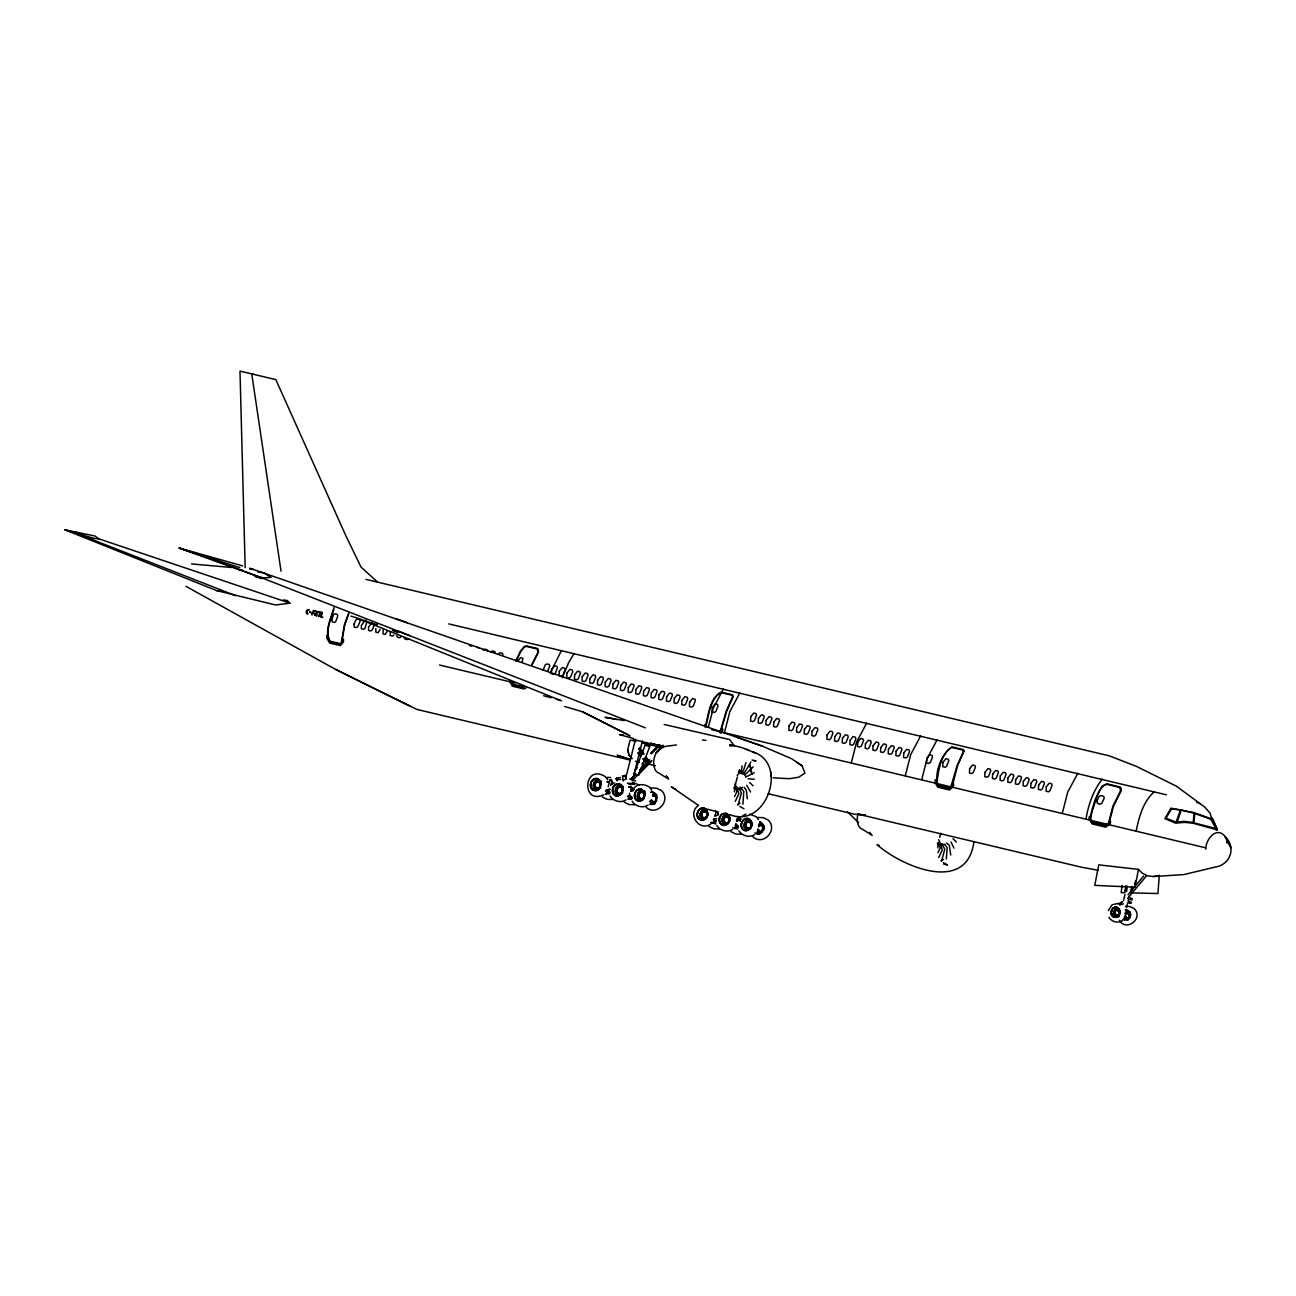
<?xml version="1.0" encoding="UTF-8"?>
<svg xmlns="http://www.w3.org/2000/svg" width="1296" height="1296" viewBox="0 0 1296 1296"><rect width="100%" height="100%" fill="white"/><g stroke="black" fill="none" stroke-linecap="round" stroke-linejoin="round"><path stroke-width="1.5" d="M1159.288 875.124L1157.944 893.543L1130.841 892.879M609.606 793.233L609.638 792.099M631.638 798.466L631.654 797.332M743.434 773.971L741.96 772.756M649.895 804.395L651.969 804.427C657.412 803.115 658.546 794.173 652.973 792.31L650.9 792.342M756.605 833.879L758.695 833.895C764.105 832.599 765.288 823.495 759.667 821.68M742.09 765.806L741.571 770.31L739.481 772.384M595.075 787.093L595.204 782.622M649.944 804.298C656.602 805.496 659.518 794.205 652.957 792.196A6.626 5.314 -74.6 0 0 650.884 792.229M762.566 830.412L762.793 824.402L759.683 821.777M1114.852 907.087L1116.601 907.054C1122.077 908.804 1119.647 918.346 1114.009 917.325L1112.47 916.564C1108.987 913.453 1111.644 906.39 1116.52 907.119C1121.461 908.447 1121.542 917.114 1115.775 916.742L1113.637 914.96L1113.377 911.785L1115.046 912.222L1115.257 916.191M599.999 787.207L596.565 788.843C592.628 787.612 594.394 780.71 598.428 781.423L600.34 783.027L600.68 787.838L596.192 790.009C590.944 788.373 593.276 779.269 598.655 780.224L601.101 782.314M622.015 792.439L618.597 794.075C614.644 792.828 616.41 785.943 620.46 786.656L622.355 788.243L622.712 793.071L618.224 795.242C612.976 793.589 615.308 784.501 620.671 785.457L623.133 787.547M617.123 780.84L616.442 778.264L620.363 777.438M643.059 798.741L640.613 799.308C636.676 798.061 638.442 791.176 642.476 791.888L644.387 793.476L644.63 796.295L643.415 799.713L640.24 800.458C634.991 798.822 637.324 789.734 642.703 790.673L645.149 792.779M702.497 819.007L703.096 818.003L704.198 818.586L703.971 819.785L701.444 818.716C698.107 815.735 700.715 808.947 705.38 809.708L708.345 813.58L706.433 817.549L702.886 820.19L699.014 819.266C694.802 815.54 698.09 807.084 703.89 807.975C710.467 810.081 707.357 821.162 700.78 820.06C694.332 818.051 697.232 806.954 703.793 808.056L706.838 810.648L707.243 815.233L708.199 815.524M729.437 822.555L724.95 824.71C719.685 823.073 722.018 813.985 727.396 814.925L729.859 817.031L730.215 820.757L727.169 816.124C723.136 815.427 721.37 822.312 725.306 823.559L728.741 821.923M751.453 827.771L746.966 829.942C741.717 828.306 744.05 819.202 749.428 820.157L751.874 822.247L752.247 825.989L749.201 821.356C745.686 820.789 743.742 825.957 746.221 828.209L748.246 829.035L748.019 830.234L746.545 829.472L747.144 828.452M594.977 787.126L595.253 784.679M706.725 816.691L703.291 818.327C699.354 817.079 701.12 810.194 705.154 810.907L707.438 813.839M1114.301 912.011L1115.597 909.986L1117.654 909.517C1121.008 910.57 1119.501 916.353 1116.083 915.77L1114.204 913.259L1114.933 910.521M1114.981 912.254L1115.305 916.159M1128.298 918.848L1125.641 917.503L1125.43 915.089M600.161 785.749L599.935 783.286L598.315 781.909M622.177 790.965L621.95 788.519L620.33 787.142M629.483 793.201L629.71 795.647L631.411 797.04M644.209 796.198L643.982 793.751L642.362 792.374M706.871 815.216L706.66 812.77L705.024 811.393M728.903 820.449L728.676 818.003L727.056 816.626M750.919 825.682L750.708 823.219L749.072 821.858M763.603 829.181L763.376 826.735L761.756 825.358M1119.112 913.145L1117.557 909.922M1216.312 830.137L1217.333 829.472L1211.792 819.007L1210.14 813.272L1204.826 807.116L1176.347 786.17L1136.3 766.341L1109.344 755.86L366.039 579.393M946.307 859.021L947.165 847.616L944.784 844.538M612.376 782.897L611.55 780.014L609.849 780.127L608.132 786.785M610.724 785.587L610.886 784.112L614.45 782.849M717.466 815.071L717.628 813.596M718.34 814.876L718.47 813.839M1212.1 819.607L1212.246 818.311L1216.928 829.051L1215.826 829.294M1125.139 891.049L1125.787 885.638M1127.309 885.994L1126.645 891.405L1125.284 891.275M623.246 780.856L623.408 779.69M1122.125 885.443L1121.17 892.652L1125.041 892.75M616.248 779.479L616.442 778.264L616.378 779.22M598.428 781.423L598.655 780.224M620.46 786.656L620.671 785.457M632.448 788.697L633.371 790.495M642.476 791.888L642.703 790.673M653.297 802.807L654.561 802.791L654.707 803.974L653.071 804.006L653.297 802.807L651.321 801.187M705.154 810.907L705.38 809.708M727.169 816.124L727.396 814.925M749.201 821.356L749.428 820.157M757.706 829.294L760.023 832.291L759.796 833.49L757.253 832.421L757.998 831.465L758.743 833.198M1117.654 909.517L1117.849 908.496L1115.111 909.128L1113.377 911.785M1136.252 830.785C1138.99 816.804 1143.266 801.56 1154.234 791.791M1128.476 919.852L1127.05 919.868L1127.245 918.848M705.218 727.218C708.475 715.635 709.333 698.155 721.143 692.096L732.353 694.753L733.309 696.244L726.764 710.986L720.236 732.904M705.688 727.169C708.847 715.797 709.754 698.917 720.965 692.615L731.932 695.223L732.758 696.519L726.327 710.888L719.993 732.434M708.345 727.315L713.416 707.778L723.411 689.083M724.464 732.694L729.81 711.666L739.805 692.971M851.326 762.809L856.688 741.782L866.668 723.103M905.321 775.624L910.683 754.612L920.662 735.917M921.764 779.528L927.126 758.516L937.105 739.822M1062.396 812.916L1067.71 792.099L1077.851 773.242M1086.097 818.602C1088.365 804.46 1093.403 790.511 1102.232 779.123M735.205 785.133L737.392 777.033M973.928 841.882C966.832 894.694 901.4 866.23 877.052 844.652L879.255 845.591M1205.831 849.188C1205.41 839.452 1216.814 825.601 1225.141 836.584C1236.287 847.033 1230.698 864.562 1215.632 866.959L1183.961 874.573L1153.651 876.533L1147.948 875.918L1142.683 873.504L1138.455 869.373L1098.749 864.853L1094.78 885.362L1135.004 887.209L1138.455 869.373M261.938 577.174L261.549 578.664L254.907 576.38L258.422 576.785M627.718 749.623L629.014 755.179L632.043 758.678L628.997 755.163L627.718 749.623L630.115 740.048L635.882 741.409M625.725 778.167L635.526 739.157M632.642 779.917L642.427 740.923M729.68 745.897L732.629 746.026M1124.474 890.627L1126.273 889.51M1123.551 900.364L1125.009 894.515M1126.499 907.67L1127.698 902.858L1131.068 903.377L1131.424 902.372L1128.136 901.174L1128.573 899.392L1132.088 899.942L1132.218 898.76L1129.075 897.415L1129.513 895.649M1130.776 890.66L1131.748 886.772M738.121 805.027L741.344 793.055L739.66 789.296M941.544 861.224L944.768 849.236L941.965 843.971M375.856 628.528L375.808 632.156L378.043 632.691L380.165 629.419M383.114 630.018L383 633.857L385.236 634.376L387.439 630.893M390.388 631.492L390.209 635.542L392.445 636.061L393.887 634.975M543.073 670.388L545.195 664.961L546.896 663.941L549.261 664.508L549.747 666.047L547.625 671.458M550.282 672.964L561.411 650.624M562.318 677.776L568.539 662.839L574.031 653.621M939.649 837.265L940.928 833.263M596.192 790.009L596.565 788.843M618.224 795.242L618.597 794.075M640.24 800.458L640.613 799.308M652.633 795.922L655.16 795.388L655.533 794.221L656.975 794.983M703.291 818.327L702.918 819.493L704.554 819.461L707.405 817.322M706.433 810L707.146 811.717M724.95 824.71L725.306 823.559M728.465 815.216L729.162 816.95M737.084 826.799L736.711 827.966L735.221 827.204L735.966 826.232L737.991 827.059L737.764 828.257L735.237 826.151L735.691 824.062M746.966 829.942L750.757 827.156M750.481 820.449L751.194 822.182M760.622 824.872L762.259 823.705L760.574 823.721L758.435 826.443M1115.775 916.742L1116.083 915.77M1118.74 908.755L1119.323 910.197M1125.349 913.405L1129.124 911.623L1130.371 912.271L1130.096 917.471M334.028 607.403C331.225 618.03 323.725 631.525 330.026 641.812L340.168 644.193L341.642 643.253L344.72 625.158L349.078 612.846M333.833 609.379C331.079 619.277 324.648 631.67 330.124 641.261L340.07 643.577L341.35 642.751L344.331 625.012L348.073 614.547M745.961 762.566L743.418 770.747L740.826 772.886M648.859 746.285L649.701 746.804L638.572 775.267L634.927 774.004L634.1 773.469L645.23 744.973L646.639 745.362M716.008 812.77L714.631 816.205L717.368 815.378M1131.732 890.919L1133.06 887.582M1134.389 884.228L1135.733 880.891M1129.837 917.228L1129.594 912.206L1125.268 910.035L1127.018 909.938A5.573 4.471 -74.6 0 1 1130.144 914.053L1127.812 919.431L1122.871 919.431L1124.426 920.111M656.44 799.567L656.537 801.56M763.441 830.655L764.041 829.278L763.166 829.035M1108.339 910.553L1112.081 904.819L1117.962 903.442M615.373 789.345L616.475 789.62L617.22 787.855M637.405 794.578L638.507 794.853L639.252 793.087M701.93 812.106L701.136 813.888L702.059 814.115M722.099 818.829L723.2 819.104L723.946 817.339M744.131 824.062L745.232 824.321L745.978 822.555M1126.159 920.128L1129.108 917.924L1129.529 913.421M734.459 791.807L734.67 786.283M937.867 847.989L938.077 842.465M374.512 624.526L372.276 629.905L370.834 630.99L368.599 630.472L368.582 627.053L371.887 622.485M515.776 660.895L520.279 651.418L524.248 646.607L526.516 645.894L537.727 648.551L538.537 652.099L532.138 664.783M516.213 661.009L520.717 651.532L524.345 647.044L526.338 646.412L537.305 649.021L538.018 652.131L531.7 664.686M517.606 661.333L520.538 657.688L522.92 658.255L522.142 662.418M735.318 801.398L738.866 793.687L737.1 787.887M938.741 857.596L942.273 849.868L940.507 844.085M599.546 782.006L600.097 780.986M621.562 787.223L622.129 786.218L619.099 783.805C612.522 782.703 609.622 793.8 616.086 795.809C622.663 796.91 625.774 785.83 619.196 783.724C613.397 782.849 610.124 791.289 614.304 795.015L616.135 795.922C621.173 796.829 624.073 790.479 622.145 786.397M643.594 792.455L644.144 791.435M706.271 811.474L706.822 810.47M728.287 816.707L728.838 815.686M750.319 821.939L750.87 820.919M1118.594 910.003L1117.849 908.496M1126.305 918.362L1127.05 919.868M595.771 789.539L596.371 788.519M609.023 793.557L607.549 792.779L607.273 790.738M617.803 794.756L618.386 793.751M631.055 798.773L629.564 798.012L629.289 795.955M639.819 799.988L640.418 798.984M653.071 804.006L651.596 803.245L652.18 802.224M714.857 821.259L715.748 823.025L714.258 822.263L714.857 821.259L713.399 819.072M736.29 827.496L736.015 825.439M758.905 831.708L758.306 832.712L757.269 831.384L758.03 830.671M738.704 772.659L739.611 769.646M734.508 796.473L736.889 791.775L735.772 787.385M937.915 852.655L940.297 847.957L938.401 843.129M638.491 749.428L639.608 748.229L643.027 752.425M739.255 771.833L738.38 771.768M750.886 762.016L744.973 771.995L741.928 773.971M721.37 733.277L723.006 729.227L721.985 728.984M594.718 789.232L595.447 788.276M616.734 794.464L617.479 793.492M638.766 799.697L639.495 798.725M701.444 818.716L702.173 817.744M723.46 823.948L724.205 822.976M745.475 829.181L746.221 828.209M1114.528 916.094L1115.143 915.284M1128.071 894.726L1143.623 876.064M1127.617 898.468L1146.555 875.756M737.197 775.51C738.947 771.881 744.633 771.719 745.524 776.061M656.505 752.701L663.05 745.411M736.403 821.21L740.227 818.473L738.542 818.489L738.607 819.655M656.278 752.636L662.855 745.362M659.129 750.384L663.066 746.01M619.812 786.04L616.88 789.718L617.09 792.164L618.727 793.541M724.966 817.225L726.521 815.508A6.626 5.314 -74.6 0 0 724.901 817.16L723.492 820.465L725.452 823.009M748.553 820.741L745.621 824.418L745.848 826.864L747.468 828.241M762.226 831.19L758.678 833.798L754.79 832.972M1117.103 908.998L1114.641 912.092L1116.196 915.316M634.797 770.521L637.454 767.605M1129.399 917.276L1128.913 918.945L1129.966 917.795M641.925 763.96L645.926 759.618M633.112 789.232C636.628 783.416 644.501 783.562 649.507 787.223L651.775 790.22M698.528 805.318C686.702 813.386 698.981 831.967 710.71 824.126M1125.203 913.729L1125.527 912.011M736.711 821.486L738.639 820.125M758.743 826.718L760.671 825.358M1119.42 914.344L1117.265 916.466L1113.977 917.228L1110.85 913.194L1113.183 907.864L1116.536 907.394L1118.983 909.468A4.892 3.92 -74.6 0 1 1118.529 914.927L1114.123 917.001L1111.174 913.178A4.892 3.92 -74.6 0 1 1113.361 908.123M1125.495 913.972L1128.751 913.21L1129.529 916.029L1127.504 918.184L1124.977 916.045M1126.224 914.182L1128.703 913.016M640.937 768.447L649.409 759.845M631.265 779.107L635.51 774.814M639.738 770.521L649.62 760.493M638.701 773.129L649.993 761.675M637.486 775.17L651.613 760.849M633.452 779.512L651.839 760.898M631.233 778.507L635.477 774.214M639.722 769.921L649.636 759.893M651.127 753.187L659.68 744.617M651.337 753.835L659.891 745.249M650.835 753.122L659.405 744.552M1125.641 917.503L1124.993 918.103L1125.333 916.337M745.006 774.895L753.219 766.827M702.254 816.966L701.46 817.614L700.99 815.832L701.897 815.589M724.286 822.199L723.492 822.847L723.006 821.065L723.913 820.805M746.302 827.431L745.508 828.079L745.038 826.297L745.945 826.038M364.646 620.784L361.309 625.563L361.406 628.771L363.641 629.305L365.067 628.22L366.962 621.416M742.689 787.288C739.724 790.657 734.994 787.385 735.205 783.464M401.128 636.676L399.654 637.762L397.418 637.243L396.803 635.672M408.791 638.507L407.284 639.576L404.903 639.009L404.239 637.421M593.665 787.903L594.653 787.255M615.697 793.12L616.685 792.472M637.713 798.352L638.701 797.704M700.391 817.371L701.379 816.723M722.407 822.604L723.411 821.956M744.439 827.836L745.427 827.188M1113.637 914.96L1114.479 914.425M605.443 791.095L606.398 790.495M627.475 796.327L628.414 795.728M649.49 801.56L650.446 800.944M483.035 650.203L484.72 649.183L487.102 649.75L487.588 651.289M490.698 652.018L492.383 651.013L494.764 651.564L495.25 653.103M498.361 653.848L500.062 652.828L502.427 653.395L502.913 654.934M737.57 804.654L739.935 803.245M941.107 860.868L943.472 859.459M745.54 777.146L754.402 772.724M606.382 789.507L606.998 790.495L609.541 789.102M606.998 790.495L610.076 789.232M716.04 818.505L713.48 819.914L716.558 818.651M1118.189 904.025L1122.66 901.643L1119.728 903.976M1129.124 917.973L1127.358 918.394M524.605 686.572L512.86 684.369L511.061 680.967M526.289 687.852L524.135 689.002L512.341 686.2L509.49 681.129M597.748 788.341L598.801 787.822M619.763 793.573L620.816 793.039M641.795 798.806L642.848 798.271M654.464 802.305L655.533 801.77M704.457 817.825L705.526 817.29M726.489 823.057L727.542 822.523M748.505 828.274L749.558 827.755M1117.071 915.349L1117.962 914.895M597.213 781.925L595.35 783.302L594.734 785.765L596.695 788.308M619.245 787.142L618.241 787.644A6.626 5.314 -74.6 0 1 619.78 785.975M641.261 792.374L639.398 793.751L638.782 796.214L640.742 798.757M703.939 811.393L702.076 812.786L701.46 815.233L703.42 817.792M724.95 817.112L725.971 816.626M747.986 821.858L746.982 822.344A6.626 5.314 -74.6 0 1 748.521 820.676M1116.634 909.938L1115.791 910.343A5.573 4.471 -74.6 0 1 1117.087 908.95M1119.371 916.321L1118.043 916.969L1118.885 915.494M742.576 815.783L746.01 814.147M723.865 813.24C719.231 814.52 717.482 821.21 721.03 824.499L722.86 825.406C729.535 826.605 732.434 815.281 725.922 813.208M603.985 794.659C580.754 805.594 583.605 762.647 605.475 776.774L607.727 779.755M626.017 799.891C620.849 803.309 613.17 801.203 610.092 795.971M648.032 805.108C642.881 808.526 635.186 806.436 632.108 801.187M732.742 829.359C727.574 832.777 719.879 830.687 716.818 825.439M754.758 834.592C749.606 838.01 741.911 835.92 738.833 830.671M1122.336 920.662C1117.994 923.546 1111.514 921.78 1108.922 917.357M703.809 812.138L706.838 812.122M725.841 817.355L728.854 817.339M736.695 820.352L738.817 819.882L740.486 821.259M758.711 825.584L760.849 825.098C764.316 826.168 762.777 832.129 759.245 831.497L757.577 830.104M1116.52 910.553L1119.064 910.537M736.452 819.931L737.489 818.197M758.484 825.163L759.505 823.43M630.844 791.127L631.93 790.641M652.86 796.343L653.945 795.874M630.617 790.706L633.145 790.155M944.752 844.457L940.734 844.198L938.628 839.646M748.116 778.766L754.337 779.22M1119.582 905.045L1123.405 903.863M729.454 819.072L730.361 818.813M751.486 824.305L752.393 824.045M1153.651 876.533L1157.409 875.594M738.266 788.794L739.141 788.6M611.55 780.014L609.849 780.127M622.663 775.964L625.968 775.267L626.162 779.252L622.858 779.949L622.663 775.964L626.033 776.887M593.212 786.073L594.329 785.878M615.227 791.289L616.361 791.095M637.259 796.522L638.377 796.327M699.921 815.54L701.055 815.346M721.953 820.773L723.087 820.579M743.969 826.006L745.103 825.811M1113.248 913.421L1114.204 913.259M630.472 784.631L635.008 783.902L627.394 783.124M664.135 746.771L661.203 747.257L657.104 751.275A13.673 8.181 -76.6 0 0 658.935 773.064L668.671 779.204M663.617 746.642L676.447 744.941M289.948 603.158L275.594 604.973L216.707 590.603L64.8 529.789L94.916 536.009L98.723 538.796L289.948 603.158L287.161 600.502L283.257 599.951M938.887 844.522L937.364 843.809M737.165 788.81L735.334 788.6M734.346 788.389L736.096 788.276L733.941 787.628M942.208 844.781L938.741 844.781M608.926 781.844L606.852 781.877A6.626 5.314 -74.6 0 1 608.909 781.747M628.884 787.109L630.941 787.077L634.1 789.653L630.925 786.964A6.626 5.314 -74.6 0 0 628.868 786.996M655.533 794.221L653.848 794.237L653.897 795.404M760.023 832.291L761.287 832.275M631.006 790.398L633.064 790.884M653.038 795.631L654.124 795.631C657.59 796.7 656.051 802.661 652.52 802.013L650.851 800.636M748.894 822.101L749.995 822.101M609.557 791.564L606.803 790.171M631.589 796.781L628.835 795.404M716.283 821.032L713.529 819.655M738.299 826.265L735.561 824.888M1125.446 906.325L1129.966 906.536L1134.065 908.496C1144.141 918.151 1126.24 932.391 1119.404 920.257M607.079 777.47L610.643 777.487M617.252 779.431L620.816 779.447M651.127 787.936L656.537 788.195L661.43 790.511C671.668 800.199 656.797 816.804 646.234 807.408M757.852 817.42L763.263 817.679L768.155 819.995C778.394 829.667 763.522 846.272 752.96 836.876M605.912 793.849L609.898 792.974L605.848 793.93M734.654 828.549L736.663 828.565L732.758 827.739M612.49 799.535L607.063 799.324L602.186 796.943M634.522 804.767L629.095 804.557L624.218 802.175M719.215 829.019L713.788 828.792L708.912 826.427M741.231 834.235L735.82 834.025L730.928 831.659M664.168 724.48L729.648 739.579L734.492 746.059M773.145 777.794L789.458 778.702L798.838 777.163L804.994 773.048L802.03 765.79L791.402 758.597L762.129 746.059L249.723 568.166M366.266 620.428L360.644 620.104L371.871 623.101M98.723 538.796L94.3 538.472L64.8 529.789M623.214 734.881L619.488 734.589L633.679 738.574M191.565 563.938L231.66 567.486M249.723 569.09L253.724 569.446M702.448 740.032L705.866 740.324M741.96 772.546L740.648 771.557M238.464 569.592L242.32 570.078M257.791 572.022L263.574 572.751L271.042 577.319L262.262 578.032L179.107 547.997L242.692 565.915M729.842 814.617C766.13 829.489 789.199 763.247 753.106 752.069M749.574 814.147L756.232 816.707L758.5 819.688M216.707 590.603L220.676 591.17M1198.849 803.309L1200.307 803.536M753.673 760.558L755.989 760.898L752.117 760.055M624.137 720.544L605.07 717.304L616.702 719.507M1098.36 870.313L1081.382 867.186L858.551 814.277L865.453 815.006L854.518 814.212L768.091 793.703M629.548 784.193L630.553 784.42L628.349 783.805M730.085 744.536L742.3 747.76L755.957 753.268M327.71 635.623L326.786 635.413L326.77 638.021L329.751 643.124L340.427 645.619L343.456 641.909L343.456 639.301L342.533 639.09M439.538 665.059L515.192 683.008M616.442 789.653L617.35 789.863M638.458 794.869L639.382 795.096M723.168 819.121L724.075 819.331M745.184 824.353L746.107 824.564M448.756 623.894L1166.465 794.821M469.395 645.554L471.776 646.105M477.058 647.368L479.439 647.935M377.411 624.64L367.691 622.339L561.605 700.942M704.587 724.853L705.623 725.096M936.392 779.884L935.356 779.641L934.886 782.12L937.737 787.19L949.531 789.977L953.305 786.494L953.775 784.015L952.738 783.772M711.698 729.664L1204.81 847.616M523.908 687.577L512.698 684.92L510.592 681.016M641.633 742.786L662.742 747.792M649.62 764.348L655.371 765.725M629.597 759.926L416.972 709.447L335.696 669.465L185.944 586.327M635.477 761.319L639.382 762.259M1090.552 816.561L1089.45 816.286L1088.964 818.764L1092.058 823.9L1105.65 827.204L1110.186 823.916L1110.672 821.437L1109.473 821.146M633.112 739.481L662.013 746.415M943.65 864.059L947.506 864.983L943.407 862.634M593.357 784.129L594.459 784.388M700.083 813.596L701.185 813.872M729.907 745.022L730.847 745.281M629.694 779.107L632.011 779.706M706.709 809.012L718.486 812.09M1196.759 802.516L1197.65 802.759M632.124 780.111L635.704 781.115M543.623 695.741L550.962 697.734M556.47 699.224L560.147 700.229M253.319 374.301L251.748 373.864L281.038 571.196M647.125 744.633L645.959 744.309L649.604 745.751L648.907 745.346M649.701 746.804L645.23 744.973M620.282 756.832L617.236 755.163L629.872 759.472M634.1 773.469L635.494 773.858M635.607 774.457L634.667 774.198L637.097 775.057M634.522 783.011L632.318 782.217M610.886 784.112L612.409 784.534M650.819 743.402L662.467 746.674M650.867 743.207L662.515 746.512M564.586 706.482L582.277 711.666L628.414 734.897M618.257 755.811L629.807 759.213M239.857 567.664L179.107 547.997L202.954 556.276M350.876 616.07L361.454 619.423M736.922 737.311L762.129 746.059M395.879 618.727L407.365 622.744M1211.792 819.007L1194.053 812.608L1170.968 808.169L1164.893 818.618L1175.731 823.171L1184.414 822.361L1193.081 823.219L1217.3 829.91M204.622 556.875L212.933 559.904M214.585 560.504L262.262 578.032L645.376 727.834M82.652 534.811L75.152 531.943L74.941 532.786L235.759 595.755M397.856 631.039L409.633 635.639M392.396 630.407L397.985 632.691M743.969 808.769L739.838 806.404M746.269 749.218L749.169 750.433M675.718 789.377L671.458 786.866L697.993 805.075M760.153 831.74L758.128 829.181M738.137 826.524L736.096 823.948M716.105 821.291L714.08 818.716M653.427 802.273L651.402 799.697M609.379 791.807L607.678 790.414M946.339 842.967L949.304 845.105L950.746 854.987M710.807 822.425L714.647 823.446L710.743 822.506M335.696 669.465L410.638 706.514M636.206 783.691L639.414 785.295M582.277 711.666L630.131 735.982M748.391 828.5L746.723 827.107M726.359 823.268L724.691 821.875M703.372 817.549L704.344 818.035M743.305 829.375L745.022 830.25C751.421 831.222 754.126 820.514 747.841 818.521C742.057 817.63 738.898 826.054 743.045 829.732L744.876 830.623C751.567 831.838 754.466 820.514 747.938 818.44C741.344 817.322 738.315 828.468 744.827 830.509L746.836 830.525L750.352 827.917A5.816 4.666 -74.6 0 0 750.789 821.308L747.889 818.845L744.098 819.72A5.816 4.666 -74.6 0 0 741.506 825.714L742.073 827.771M721.289 824.143L724.885 825.001L728.222 822.555A5.816 4.666 -74.6 0 0 728.757 816.075L725.857 813.613L722.083 814.487A5.816 4.666 -74.6 0 0 719.474 820.481L720.058 822.555M1128.816 912.595L1129.756 913.081M761.886 824.855L763.004 825.439M715.619 811.215L717.482 812.187L715.635 811.328M655.16 795.388L656.278 795.955M655.031 795.874L656.667 797.251M630.164 797.008L631.265 797.575M608.132 791.775L609.25 792.358M645.197 791.726L643.756 790.965L644.468 792.698M623.182 786.51L621.74 785.749L622.436 787.466M601.15 781.277L599.708 780.516L600.421 782.249M637.713 774.765L638.572 775.267M739.093 771.023L740.583 771.557M746.707 785.214L750.546 791.969M872.208 835.434L862.472 829.262A13.673 8.181 -76.6 0 1 857.92 813.839M744.228 787.369L746.318 790.139L747.322 798.806M796.716 762.21L802.03 765.79M952.981 838.69L956.416 842.011M749.574 782.509L753.008 785.813M744.908 822.263L745.816 822.96M722.893 817.031L723.8 817.727M700.861 811.814L701.768 812.495M638.183 792.796L639.106 793.476M616.167 787.563L617.074 788.243M594.135 782.33L595.058 783.027M377.606 582.082L361.082 567.146L346.081 536.252L275.837 379.615L239.987 371.11L245.171 567.583M740 787.077L743.758 791.419L742.916 804.281M847.519 811.863L858.568 822.636M637.81 753.17L640.418 756.038M643.01 758.905L645.602 761.773M638.41 752.782L640.985 755.649M643.561 758.516L646.137 761.368M638.086 753.235L640.661 756.103M643.237 758.954L645.813 761.821M869.616 832.356L871.463 834.43M666.29 776.045L668.12 778.07M666.193 776.174L668.039 778.232M951.005 841.93L953.969 848.151M639.382 748.181L643.966 753.77M639.641 750.821L641.941 753.624M645.376 757.82L648.826 762.016M639.317 751.275L641.617 754.078M645.052 758.273L648.486 762.453M639.074 748.586L643.658 754.207M645.959 757.01L648.243 759.812M639.544 751.324L641.828 754.126M645.246 758.306L648.664 762.502M758.29 832.534L759.602 834.187M736.274 827.302L737.57 828.97L736.112 827.302M714.258 822.069L715.554 823.738M1115.564 914.36L1116.974 915.527L1118.707 915.106L1119.08 909.306M714.258 822.263L713.675 818.829M650.543 801.9L651.596 803.245M639.997 797.639L640.694 798.53M628.511 796.667L629.564 798.012M617.981 792.407L618.678 793.298M606.496 791.435L607.549 792.779M595.949 787.174L596.646 788.065M758.403 832.291L759.634 833.879M758.128 832.534L759.456 834.251M714.08 822.085L715.408 823.802M651.677 802.807L652.925 804.411M629.662 797.575L630.893 799.178M607.646 792.358L608.877 793.946M606.901 789.653L607.516 790.641M616.442 778.264L617.366 779.803M1115.111 909.128L1115.597 909.986M746.172 820.903L746.755 821.923M724.156 815.67L724.723 816.691M702.124 810.437L702.707 811.474M639.463 791.419L640.03 792.439M617.431 786.186L617.998 787.223M595.415 780.97L595.982 781.99M1212.246 818.311L1216.976 828.792M750.708 767.605L749.623 764.721L751.777 774.36L751.421 770.861M1126.759 913.081L1127.747 911.639L1127.747 912.611M1118.14 915.3L1118.448 916.11M759.002 824.45L759.359 825.406M749.785 828.225L750.141 829.181M727.753 822.992L728.109 823.948M705.737 817.76L706.093 818.732M621.043 793.508L621.383 794.48M599.011 788.276L599.368 789.248M611.032 779.868L611.858 782.752M763.781 826.459L764.17 827.804M656.181 796.732L656.57 798.077M701.703 816.593L702.319 818.829M1116.423 908.512L1116.585 909.533M747.743 820.174L747.938 821.372M725.711 814.941L725.922 816.14M703.696 809.725L703.89 810.923M652.795 793.946L652.99 795.145M641.018 790.706L641.212 791.888M630.763 788.713L630.958 789.912M619.002 785.473L619.196 786.672M596.97 780.241L597.164 781.439M770.618 771.752L770.974 776.142M1226.794 841.768L1226.81 843.064M1117.152 915.754L1117.152 916.726M748.602 828.776L748.602 829.91M726.57 823.543L726.586 824.693M704.554 818.311L704.554 819.461M641.876 799.292L641.893 800.442M619.844 794.059L619.861 795.209M597.829 788.843L597.845 789.977M640.192 792.909A6.626 5.314 -74.6 0 1 641.795 791.208M653.686 802.548L653.654 803.682L655.225 802.921L653.686 802.548M760.396 832.032L760.379 833.166L761.951 832.388L760.396 832.032M963.527 751.307L957.096 765.677L950.746 787.207L949.223 787.968L938.255 785.36L936.959 783.934C938.061 771.946 940.556 754.223 951.734 747.403L962.701 750.011L963.527 751.307M964.062 751.016L957.533 765.774L952.349 785.894L949.304 788.567L938.093 785.911C933.622 774.344 941.204 753.705 951.896 746.885L963.122 749.542L964.062 751.016M600.89 783.4L598.153 789.782L596.16 790.706L592.288 789.799C588.092 786.056 591.365 777.616 597.181 778.507C603.693 780.532 600.55 791.694 594.07 790.576C587.59 788.584 590.506 777.47 597.083 778.572L600.113 781.18L600.728 783.4M617.285 789.912L617.09 792.326L617.285 789.912M639.301 795.145L639.122 797.542L639.301 795.145M644.938 793.849L642.2 800.231L640.208 801.171L636.336 800.248C632.14 796.522 635.413 788.065 641.228 788.956L644.371 791.629L644.938 793.849M1130.76 914.652L1129.869 916.11L1130.76 914.652M719.329 818.1L719.717 822.733L722.812 825.277C729.356 826.427 732.191 815.362 725.825 813.289L721.856 814.228L719.329 818.1M644.776 793.865C645.052 797.526 642.103 801.738 638.102 801.025C631.654 799.033 634.554 787.936 641.115 789.037L644.161 791.629L644.776 793.865M1194.053 813.24L1193.162 822.49L1184.139 821.372L1177.254 822.02L1181.191 810.065L1194.053 813.24M1194.799 813.499L1193.843 822.83L1215.859 828.484L1210.756 819.234L1194.799 813.499M1121.186 788.503L1121.234 790.625L1113.394 806.404L1109.052 823.268L1105.456 825.795L1092.479 822.636L1090.13 818.667L1091.702 810.729L1094.909 800.28L1102.135 785.975L1106.881 783.772L1120.1 786.996L1121.186 788.503M306.925 611.809C306.52 613.721 309.971 614.336 306.731 613.753A2.284 1.474 -66.5 0 1 306.31 612.765C305.143 608.845 312.223 609.395 308.027 610.011A1.814 1.166 -66.5 0 0 307.363 610.724L306.925 611.809M654.464 793.93L655.403 795.712L655.922 794.691L654.464 793.93M726.23 823.802L726.003 825.001L724.513 824.24L725.112 823.235L726.23 823.802M739.174 818.181L740.097 819.963L740.615 818.942L739.174 818.181M761.189 823.414L762.113 825.196L762.631 824.175L761.189 823.414M1092.188 810.859L1090.649 818.635L1092.69 822.118L1105.407 825.196L1108.582 822.992L1112.891 806.242L1120.651 790.641L1119.582 787.433L1106.752 784.307C1096.691 787.871 1095.995 802.289 1092.188 810.859M1116.844 915.98L1116.666 916.985L1115.419 916.337L1116.844 915.98M1128.233 911.38L1127.018 912.4L1126.856 911.396L1128.233 911.38M1096.837 801.317L1097.501 803.52L1100.272 804.2L1101.94 803.18L1104.273 797.818L1103.576 796.214L1100.79 795.55L1098.943 796.522L1096.837 801.317M331.825 619.553L332.343 621.95L334.53 622.469L335.842 621.351L337.802 615.892L337.203 614.32L334.935 613.786L333.461 614.855L331.825 619.553M354.051 624.089L354.197 627.086L356.432 627.604L357.874 626.519L360.175 621.157L359.591 619.585L357.323 619.051L355.849 620.136L354.051 624.089M551.61 669.416L551.399 673.79L553.781 674.357L555.287 673.288L557.41 667.861L556.94 666.322L554.558 665.771L551.61 669.416M559.289 671.231L559.062 675.605L561.443 676.172L562.95 675.103L565.088 669.692L564.602 668.153L562.221 667.586L559.289 671.231M566.951 673.045L566.741 677.419L569.122 677.986L570.613 676.917L572.751 671.506L572.265 669.967L569.884 669.4L566.951 673.045M574.614 674.876L574.403 679.25L576.785 679.817L578.291 678.748L580.414 673.321L579.928 671.782L577.546 671.231L574.614 674.876M582.277 676.69L582.066 681.064L584.447 681.631L585.954 680.562L588.076 675.151L587.606 673.612L585.225 673.045L582.277 676.69M589.955 678.505L589.729 682.879L592.11 683.446L593.617 682.376L595.739 676.966L595.269 675.427L592.888 674.86L589.955 678.505M597.618 680.335L597.407 684.709L599.773 685.276L601.279 684.207L603.418 678.78L602.932 677.241L600.55 676.69L597.618 680.335M605.281 682.15L605.07 686.524L607.451 687.091L608.958 686.021L611.08 680.611L610.594 679.072L608.213 678.505L605.281 682.15M612.943 683.964L612.733 688.338L615.114 688.905L616.621 687.836L618.743 682.425L618.257 680.886L615.892 680.319L612.943 683.964M620.606 685.795L620.395 690.169L622.777 690.736L624.283 689.666L626.405 684.239L625.936 682.717L623.554 682.15L620.606 685.795M628.285 687.609L628.058 691.983L630.439 692.55L631.946 691.481L634.068 686.07L633.598 684.531L631.217 683.964L628.285 687.609M635.947 689.423L635.737 693.797L638.102 694.364L639.608 693.295L641.747 687.884L641.261 686.345L638.879 685.778L635.947 689.423M643.61 691.254L643.399 695.628L645.781 696.195L647.287 695.126L649.409 689.699L648.923 688.176L646.542 687.609L643.61 691.254M651.272 693.068L651.062 697.442L653.443 698.009L654.95 696.94L657.072 691.529L656.586 689.99L654.221 689.423L651.272 693.068M658.935 694.883L658.724 699.273L661.106 699.824L662.612 698.755L664.735 693.344L664.265 691.805L661.883 691.238L658.935 694.883M666.614 696.713L666.387 701.087L668.768 701.654L670.275 700.585L672.413 695.158L671.927 693.635L669.546 693.068L666.614 696.713M674.276 698.528L674.066 702.902L676.431 703.469L677.938 702.4L680.076 696.989L679.59 695.45L677.209 694.883L674.276 698.528M681.939 700.342L681.728 704.732L684.11 705.283L685.616 704.214L687.739 698.803L687.253 697.264L684.871 696.697L681.939 700.342M689.602 702.173L689.391 706.547L691.772 707.114L693.279 706.045L695.401 700.618L694.931 699.095L692.55 698.528L689.602 702.173M712.233 707.535L712.006 711.909L714.388 712.476L715.894 711.407L718.033 705.996L717.547 704.457L715.165 703.89L712.233 707.535M750.757 716.688L750.546 721.062L752.927 721.629L754.434 720.56L756.556 715.133L756.07 713.61L753.689 713.043L750.757 716.688M758.419 718.502L758.209 722.876L760.59 723.443L762.097 722.374L764.219 716.963L763.749 715.424L761.368 714.857L758.419 718.502M766.098 720.333L765.871 724.707L768.253 725.274L769.759 724.189L771.881 718.778L771.412 717.239L769.03 716.688L766.098 720.333M773.761 722.147L773.55 726.521L775.915 727.088L777.422 726.019L779.56 720.592L779.074 719.069L776.693 718.502L773.761 722.147M789.053 725.776L788.843 730.15L791.224 730.717L792.731 729.648L794.853 724.237L794.367 722.698L792.002 722.131L789.053 725.776M796.716 727.591L796.505 731.981L798.887 732.532L800.393 731.462L802.516 726.052L802.046 724.513L799.664 723.946L796.716 727.591M804.395 729.421L804.168 733.795L806.549 734.362L808.056 733.293L810.194 727.866L809.708 726.343L807.327 725.776L804.395 729.421M812.057 731.236L811.847 735.61L814.228 736.177L815.719 735.107L817.857 729.697L817.371 728.158L814.99 727.591L812.057 731.236M827.091 734.8L826.88 739.19L829.262 739.741L830.768 738.671L832.891 733.261L832.405 731.722L830.023 731.155L827.091 734.8M834.754 736.63L834.543 741.004L836.924 741.571L838.431 740.502L840.553 735.075L840.067 733.552L837.702 732.985L834.754 736.63M842.416 738.445L842.206 742.819L844.587 743.386L846.094 742.316L848.216 736.906L847.746 735.367L845.365 734.8L842.416 738.445M850.095 740.275L849.868 744.649L852.25 745.2L853.756 744.131L855.895 738.72L855.409 737.181L853.027 736.614L850.095 740.275M857.758 742.09L857.547 746.464L859.928 747.031L861.419 745.961L863.557 740.534L863.071 739.012L860.69 738.445L857.758 742.09M865.42 743.904L865.21 748.278L867.591 748.845L869.098 747.776L871.22 742.365L870.734 740.826L868.352 740.259L865.42 743.904M873.083 745.735L872.872 750.109L875.254 750.676L876.76 749.59L878.882 744.179L878.413 742.64L876.031 742.073L873.083 745.735M880.762 747.549L880.535 751.923L882.916 752.49L884.423 751.421L886.545 745.994L886.075 744.471L883.694 743.904L880.762 747.549M888.424 749.363L888.214 753.737L890.579 754.304L892.085 753.235L894.224 747.824L893.738 746.285L891.356 745.718L888.424 749.363M896.087 751.194L895.876 755.568L898.258 756.135L899.764 755.05L901.886 749.639L901.4 748.1L899.019 747.549L896.087 751.194M903.749 753.008L903.539 757.382L905.92 757.949L907.427 756.88L909.549 751.453L909.063 749.93L906.698 749.363L903.749 753.008M926.753 758.468L926.543 762.842L928.908 763.409L930.415 762.34L932.553 756.913L932.067 755.39L929.686 754.823L926.753 758.468M942.986 762.323L942.775 766.697L945.157 767.264L946.663 766.195L948.785 760.768L948.316 759.245L945.934 758.678L942.986 762.323M969.635 768.641L969.424 773.032L971.806 773.582L973.312 772.513L975.434 767.102L974.965 765.563L972.583 764.996L969.635 768.641M984.976 772.286L984.766 776.66L987.147 777.227L988.637 776.158L990.776 770.747L990.29 769.208L987.908 768.641L984.976 772.286M992.639 774.101L992.428 778.491L994.81 779.042L996.316 777.973L998.438 772.562L997.952 771.023L995.571 770.456L992.639 774.101M1000.301 775.931L1000.091 780.305L1002.472 780.872L1003.979 779.803L1006.101 774.376L1005.631 772.853L1003.25 772.286L1000.301 775.931M1007.98 777.746L1007.753 782.12L1010.135 782.687L1011.641 781.618L1013.764 776.207L1013.294 774.668L1010.912 774.101L1007.98 777.746M1015.643 779.576L1015.432 783.95L1017.797 784.501L1019.304 783.432L1021.442 778.021L1020.956 776.482L1018.575 775.915L1015.643 779.576M1023.305 781.391L1023.095 785.765L1025.476 786.332L1026.983 785.263L1029.105 779.836L1028.619 778.313L1026.238 777.746L1023.305 781.391M1030.968 783.205L1030.757 787.579L1033.139 788.146L1034.645 787.077L1036.768 781.666L1036.282 780.127L1033.916 779.56L1030.968 783.205M1038.631 785.036L1038.42 789.41L1040.801 789.977L1042.308 788.891L1044.43 783.481L1043.96 781.942L1041.579 781.375L1038.631 785.036M1046.309 786.85L1046.083 791.224L1048.464 791.791L1049.971 790.722L1052.093 785.295L1051.623 783.772L1049.242 783.205L1046.309 786.85M608.342 792.099L607.97 793.265L606.479 792.488L608.342 792.099M630.358 797.332L629.986 798.482L628.511 797.72L630.358 797.332M652.39 802.564L652.018 803.714L650.527 802.953L652.39 802.564M715.052 821.583L714.695 822.733L713.205 821.972L715.052 821.583M1126.467 918.637L1126.159 919.609L1127.585 919.609L1126.467 918.637M309.76 611.89L311.51 612.846L309.76 611.89M313.486 610.513L311.931 615.001L313.049 613.202L314.491 613.526L313.227 612.684L313.762 611.129L315.641 610.999L313.486 610.513M314.847 615.114L316.775 616.118L317.326 611.955C320.533 612.085 314.037 610.594 316.856 611.842L314.847 615.114M318.784 611.728L319.772 612.522L318.865 616.588L320.242 612.619L321.586 612.376L318.784 611.728M322.169 612.506L320.614 616.993L322.72 617.479L321.262 616.588L322.169 612.506M1180.51 809.968L1176.088 822.118L1165.946 818.246L1171.503 808.898L1180.51 809.968M1129.48 912.028L1129.675 913.745L1129.48 912.028M1125.56 918.167L1124.944 918.977L1124.069 917.811L1125.56 918.167M597.78 780.808L596.225 782.525A6.626 5.314 -74.6 0 1 597.748 780.743M704.506 810.292L702.95 811.993A6.626 5.314 -74.6 0 1 704.473 810.227M599.481 787.855L594.248 790.317L592.531 789.442L590.733 785.781A5.816 4.666 -74.6 0 1 593.325 779.771L597.116 778.896L600.016 781.358A5.816 4.666 -74.6 0 1 599.481 787.855M621.497 793.087L616.264 795.533L614.563 794.659L612.749 791.014A5.816 4.666 -74.6 0 1 615.357 785.003L619.132 784.129L622.048 786.591A5.816 4.666 -74.6 0 1 621.497 793.087M643.529 798.304L638.296 800.766L636.579 799.891L634.781 796.23A5.816 4.666 -74.6 0 1 637.373 790.236L641.164 789.361L644.063 791.824A5.816 4.666 -74.6 0 1 643.529 798.304M706.207 817.339L700.974 819.785L699.257 818.91L697.459 815.249A5.816 4.666 -74.6 0 1 700.051 809.255L703.841 808.38L706.741 810.842A5.816 4.666 -74.6 0 1 706.207 817.339M763.684 825.52L763.279 827.561L764.203 827.302L763.684 825.52M595.528 787.498L594.734 788.146L594.265 786.364L595.528 787.498M617.56 792.715L616.766 793.363L616.28 791.581L617.56 792.715M639.576 797.947L638.782 798.595L638.312 796.813L639.576 797.947M1115.208 914.62L1114.544 915.17L1114.139 913.68L1115.208 914.62M631.946 798.255L627.863 799.162L631.913 798.206M598.039 780.532L596.468 781.261L596.857 782.233L598.039 780.532M620.055 785.765L618.484 786.478L618.889 787.466L620.055 785.765M642.087 790.997L640.516 791.71L640.904 792.682L642.087 790.997M704.749 810.016L703.193 810.729L703.582 811.717L704.749 810.016M726.781 815.249L725.209 815.962L725.598 816.934L726.781 815.249M748.796 820.465L747.241 821.194L747.63 822.166L748.796 820.465M1117.314 908.771L1116.326 910.197L1117.314 908.771M739.498 817.403L737.651 816.448L740.826 819.137L739.433 817.501M1226.113 838.463L1225.141 836.584L1230.844 847.681L1226.113 838.463M746.366 829.294L745.751 827.059L746.415 829.246M724.334 824.062L723.719 821.826L724.399 824.013"/></g></svg>
